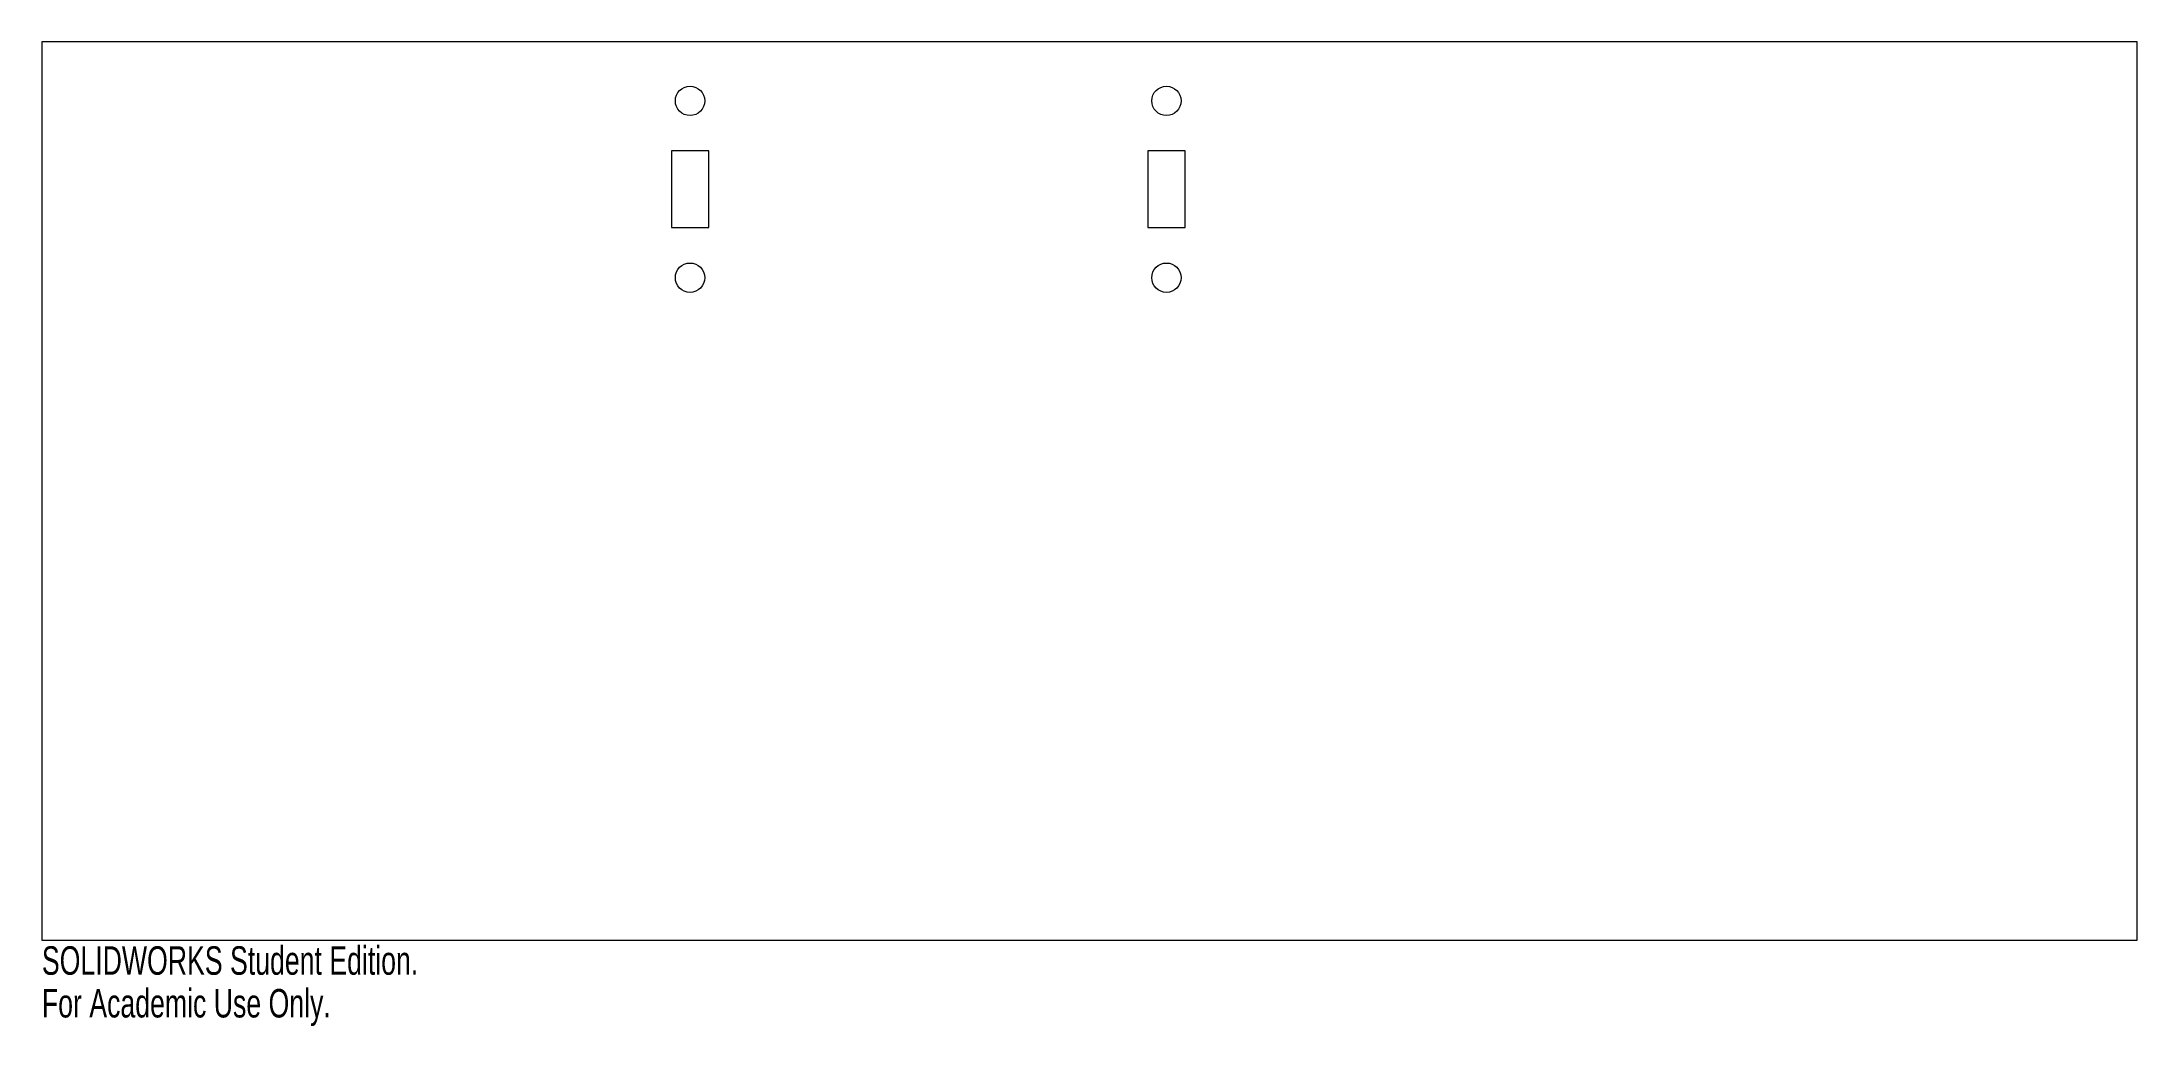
# Model space of a CAD drawing. Header units: millimetres. Extents: x 0 to 356, y -15 to 152.
import ezdxf

# ---------------------------------------------------------------- set-up
doc = ezdxf.new("R2010")
doc.units = ezdxf.units.MM
doc.styles.add('SLDTEXTSTYLE0', font='TXT', dxfattribs={"width": 0.7})

msp = doc.modelspace()

# ---------------------------------------------------------------- linework, layer by layer
at = {"color": 7, "linetype": 'Continuous', "lineweight": 15}
for p, q in [((0, 152.4), (0, 0)), ((355.6, 152.4), (0, 152.4)), ((355.6, 0), (355.6, 152.4)), ((106.83, 133.9), (106.83, 120.9)), ((113.18, 133.9), (106.83, 133.9)), ((113.18, 120.9), (113.18, 133.9)), ((187.69, 133.9), (187.69, 120.9)), ((194.04, 133.9), (187.69, 133.9)), ((194.04, 120.9), (194.04, 133.9)), ((106.83, 120.9), (113.18, 120.9)), ((187.69, 120.9), (194.04, 120.9)), ((0, 0), (355.6, 0))]:
    msp.add_line(p, q, dxfattribs=at)
for centre in [(110, 142.4), (190.86, 142.4), (110, 112.4), (190.86, 112.4)]:
    msp.add_circle(centre, 2.49, dxfattribs=at)

# ---------------------------------------------------------------- texts
at = {"color": 7, "linetype": 'Continuous', "char_height": 4.8336, "attachment_point": 1, "style": 'SLDTEXTSTYLE0'}
for s, insert in [('SOLIDWORKS Student Edition.', (0, -1.02)), ('For Academic Use Only.', (0, -8.27))]:
    msp.add_mtext(s, dxfattribs=dict(at, insert=insert))

doc.saveas('drawing.dxf')
